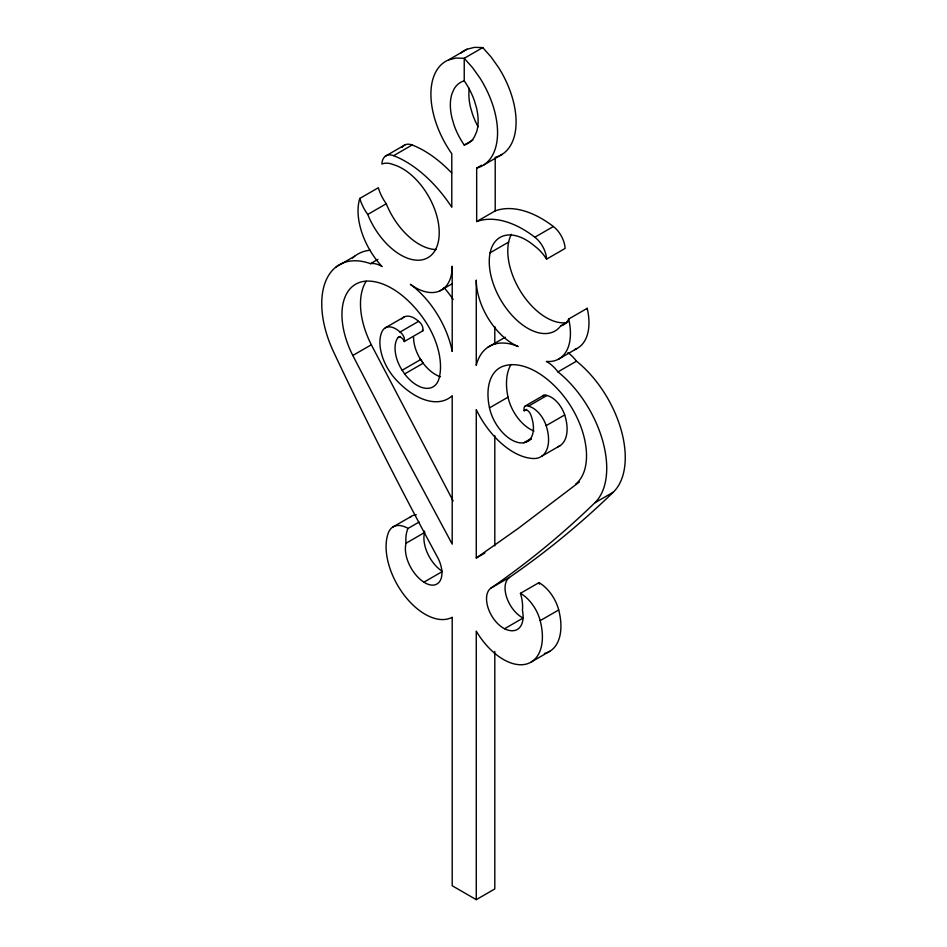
<?xml version="1.0" encoding="UTF-8"?>
<svg xmlns="http://www.w3.org/2000/svg" width="947" height="947" viewBox="0 0 947 947"><rect width="100%" height="100%" fill="white"/><g stroke="black" fill="none" stroke-linecap="round" stroke-linejoin="round"><path stroke-width="1.42" d="M579.375 481.999L518.364 528.308L476.27 558.008L476.27 409.649A66.479 38.389 60 0 0 533.481 458.526A37.229 21.497 60 0 0 546.159 425.641L564.684 414.952A20.952 12.098 60 0 0 546.952 395.491A6.546 3.776 60 0 0 542.951 396.177M448.547 59.91L467.072 49.22L474.506 47.35L482.769 47.599L491.02 56.891L498.453 67.332A71.984 41.561 60 0 1 495.21 157.403L495.21 210.885L476.672 221.574L476.672 168.093A71.984 41.561 60 0 0 479.928 78.021L472.494 67.58L464.231 58.3L455.981 58.051L448.547 59.91A71.984 41.561 60 0 0 451.79 153.734L451.79 207.215A103.424 59.708 60 0 0 393.621 155.675A19.851 11.459 60 0 0 381.89 164.044A32.293 18.644 60 0 1 393.621 164.707A52.061 30.055 60 0 1 438.366 222.912A54.464 31.44 60 0 1 414.904 260.034A54.464 31.44 60 0 1 367.744 214.46A31.393 18.123 60 0 1 359.801 198.444L378.327 187.743A31.393 18.123 60 0 0 386.269 203.759A54.464 31.44 60 0 0 436.165 249.523M482.769 47.599L464.231 58.3L464.231 80.838A49.126 28.363 60 0 1 474.459 100.891L476.483 107.792A49.126 28.363 60 0 1 476.483 132.201L474.459 136.77A49.126 28.363 60 0 1 464.231 145.021A49.126 28.363 60 0 1 454.004 124.957L451.991 118.055A49.126 28.363 60 0 1 451.991 93.658L454.004 89.089A49.126 28.363 60 0 1 464.231 80.838M385.441 156.137L405.091 144.796M393.621 155.675L412.146 144.986A103.424 59.708 60 0 1 451.731 173.005M464.231 145.021L472.884 140.026M367.744 214.46L386.269 203.759M476.672 168.093L481.621 165.24M483.55 165.098L502.076 154.397M336.138 266.912L354.663 256.223M419.154 522.022L408.039 528.438A37.691 21.757 60 0 0 406.05 543.223A27.913 16.123 60 0 0 423.913 582.18A24.03 13.874 60 0 0 440.284 580.511A24.03 13.874 60 0 0 437.514 557.227A2364.517 1365.16 60 0 1 333.699 352.13A85.029 49.09 60 0 1 370.514 263.657L377.924 259.383M568.141 321.601L560.731 325.875A54.464 31.44 60 0 1 513.57 316.996A54.464 31.44 60 0 1 490.108 252.79L508.634 242.089A52.061 30.055 60 0 1 511.392 234.323M439.586 291.025L451.932 283.887M476.672 221.574A103.424 59.708 60 0 1 534.854 237.212L553.379 226.522A19.851 11.459 60 0 1 565.11 248.434L546.585 259.135A32.293 18.644 60 0 0 534.854 246.244A52.061 30.055 60 0 0 490.108 252.79M385.334 327.804L403.86 317.103M352.805 355.468A66.337 38.294 60 0 1 367.4 281.093A75.582 43.645 60 0 1 424.954 320.749A57.779 33.358 60 0 1 438.97 378.693A32.34 18.668 60 0 1 404.629 373.947L400.593 367.708A29.44 16.999 60 0 1 397.799 337.795A5.291 3.054 60 0 1 401.043 337.499A5.291 3.054 60 0 1 404.286 341.536L422.812 330.834A6.546 3.776 60 0 0 418.574 321.364L400.048 332.066A20.952 12.098 60 0 0 382.316 331.048A37.229 21.497 60 0 0 394.994 378.575A66.479 38.389 60 0 0 452.204 395.751L452.204 544.111L401.812 450.097L352.805 355.468L371.331 344.779A66.337 38.294 60 0 1 366.205 281.247M397.799 337.795L400.273 336.363M402.12 370.265L420.646 359.564M404.629 373.947L423.167 363.246A32.34 18.668 60 0 0 440.521 376.788M488.013 347.182L505.307 337.191M560.731 325.875A31.393 18.123 60 0 0 568.673 319.032L587.199 308.331A55.577 32.091 60 0 1 574.509 349.609M558.399 359.233L576.924 348.532M546.952 395.491L528.426 406.18A6.546 3.776 60 0 0 524.188 410.761A5.291 3.054 60 0 1 527.432 410.465A5.291 3.054 60 0 1 530.675 414.502A29.44 16.999 60 0 1 527.881 441.195L523.833 442.77A32.34 18.668 60 0 1 489.504 407.873L508.03 397.172A57.779 33.358 60 0 1 511.06 364.429M568.673 319.032A55.577 32.091 60 0 1 546.372 361.423A28.327 16.359 60 0 1 557.961 371.887L576.486 361.186A85.029 49.09 60 0 1 613.301 492.168A2364.517 1365.16 60 0 1 509.486 577.386L490.96 588.087A24.03 13.874 60 0 0 488.19 608.175A24.03 13.874 60 0 0 504.562 628.737L523.087 618.036A24.03 13.874 60 0 1 506.716 597.474A24.03 13.874 60 0 1 509.486 577.386M525.242 405.991L543.767 395.301M524.188 410.761L526.662 409.329M523.833 442.77L531.255 438.485M526.354 441.989L531.291 439.136M392.709 527.112L411.235 516.423M541.696 456.265L560.222 445.575M406.05 543.223L424.576 532.522A37.691 21.757 60 0 1 424.469 531.101M423.913 582.18L442.438 571.479A27.913 16.123 60 0 1 424.576 532.522M476.27 558.008L484.911 553.012M490.96 588.087A2364.517 1365.16 60 0 0 594.775 502.857L613.301 492.168M504.562 628.737A27.913 16.123 60 0 0 522.424 610.401A37.691 21.757 60 0 0 520.436 593.331L538.961 582.642A29.191 16.857 60 0 1 558.706 609.963A55.198 31.867 60 0 1 544.418 653.477M408.039 528.438A29.191 16.857 60 0 0 388.294 532.96A55.198 31.867 60 0 0 404.014 594.917A55.198 31.867 60 0 0 452.204 617.266L452.204 885.753L476.27 899.65L476.27 631.164A55.198 31.867 60 0 0 524.46 664.463A55.198 31.867 60 0 0 540.181 620.652L558.706 609.963M531.196 662.024L549.722 651.323M476.27 899.65L494.796 888.949L494.796 651.441M420.089 358.747L423.167 363.246L419.119 357.007A29.44 16.999 60 0 1 413.567 337.144M453.128 500.939L371.331 344.779M494.796 326.608L494.796 344.211M494.796 435.679L494.796 545.839M402.144 147.365A19.851 11.459 60 0 1 412.146 144.986M567.951 352.651A28.327 16.359 60 0 1 576.486 361.186M352.556 258.034A85.029 49.09 60 0 1 370.147 250.233M370.514 263.657A28.327 16.359 60 0 1 382.103 266.581A55.577 32.091 60 0 1 359.801 198.444M534.854 237.212A19.851 11.459 60 0 1 546.585 259.135M557.961 371.887A85.029 49.09 60 0 1 594.775 502.857M520.436 593.331A29.191 16.857 60 0 1 540.181 620.652M575.669 484.142A66.337 38.294 60 0 0 561.074 392.91A75.582 43.645 60 0 0 503.52 366.11A57.779 33.358 60 0 0 489.504 407.873M528.426 406.18A20.952 12.098 60 0 1 546.159 425.641M400.048 332.066A6.546 3.776 60 0 1 404.286 341.536M495.21 210.885A103.424 59.708 60 0 1 553.379 226.522M533.99 431.003A32.34 18.668 60 0 1 508.03 397.172M478.117 126.803A49.126 28.363 60 0 1 472.541 114.267L470.517 107.366A49.126 28.363 60 0 1 469.286 88.272M422.445 330.006A5.291 3.054 60 0 1 422.812 330.834M587.199 308.331A31.393 18.123 60 0 1 586.773 309.231M566.72 322.643A54.464 31.44 60 0 1 524.176 296.802A54.464 31.44 60 0 1 508.634 242.089M460.727 53.139A71.984 41.561 60 0 1 467.072 49.22M564.684 414.952A37.229 21.497 60 0 1 557.759 446.889M538.961 582.642A37.691 21.757 60 0 1 539.399 584.145M409.85 517.512A29.191 16.857 60 0 1 416.289 514.789M401.67 319.032A20.952 12.098 60 0 1 418.574 321.364M443.965 287.545A70.93 40.958 60 0 1 453.175 299.489M476.27 365.175L476.27 280.111A52.203 30.138 60 0 0 518.116 346.507A70.93 40.958 60 0 0 476.27 365.175M452.204 351.278L452.204 266.214A52.203 30.138 60 0 1 410.359 284.301A70.93 40.958 60 0 1 452.204 351.278"/></g></svg>
